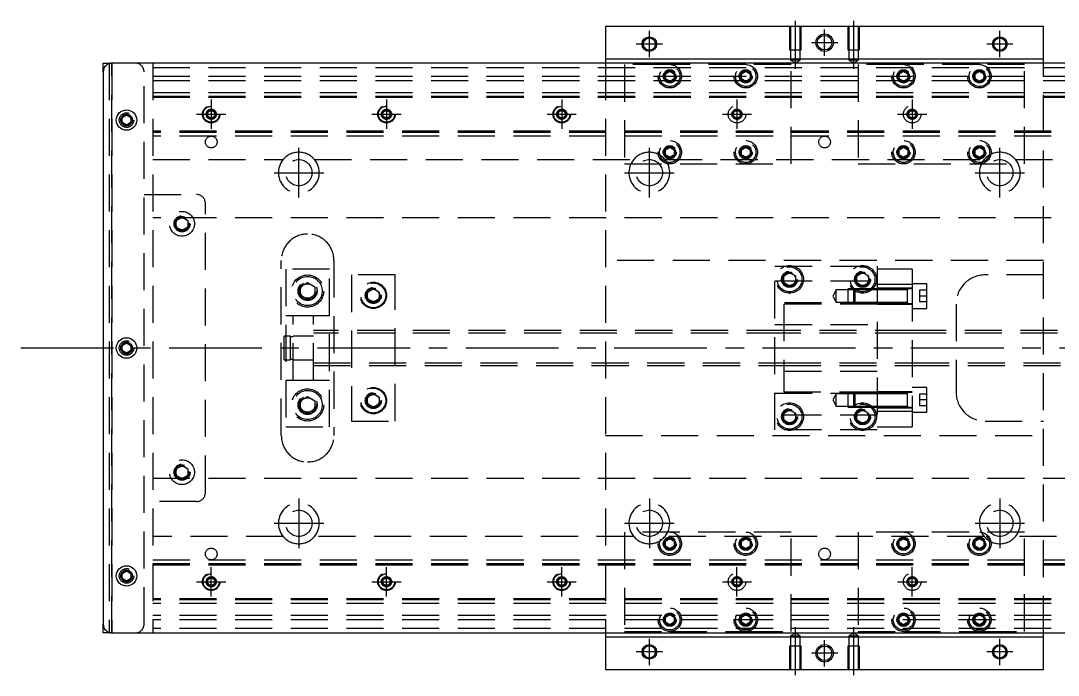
# Model space of a CAD drawing. Extents: x -28 to 673, y -268 to 112.
# Drawn here: x -28.2 to 327, y -112 to 112 of the extents above; entities that cross this region are included whole.
import ezdxf

# ---------------------------------------------------------------- set-up
doc = ezdxf.new("R2010")
doc.units = 0
doc.linetypes.add('CENTER', pattern=[50.8, 31.75, -6.35, 6.35, -6.35])
doc.linetypes.add('DASHED', pattern=[19.05, 12.7, -6.35])
doc.layers.get('0').update_dxf_attribs({"linetype": 'CONTINUOUS'})
doc.layers.add('CENTER', color=1, linetype='CENTER')

msp = doc.modelspace()

# ---------------------------------------------------------------- linework, layer by layer
at = {"color": 7, "linetype": 'CONTINUOUS'}
for p, q in [((172, 110), (172, 99)), ((322, 110), (172, 110)), ((322, 99), (322, 110)), ((0, 94.5), (0, 97.5)), ((0, 97.5), (3, 97.5)), ((491, 97.5), (3, 97.5)), ((172, 99), (322, 99)), ((172, 99), (172, 97.5)), ((322, 97.5), (322, 99)), ((0, 94.5), (0, -94.5)), ((6.5, 78.866026), (8, 79.73205)), ((6.5, 77.133974), (6.5, 78.866026)), ((8, 79.73205), (9.5, 78.866026)), ((9.5, 78.866026), (9.5, 77.133974)), ((8, 76.26795), (6.5, 77.133974)), ((9.5, 77.133974), (8, 76.26795)), ((6.5, 0.866026), (8, 1.73205)), ((6.5, -0.866026), (6.5, 0.866026)), ((8, 1.73205), (9.5, 0.866026)), ((9.5, 0.866026), (9.5, -0.866026)), ((8, -1.73205), (6.5, -0.866026)), ((9.5, -0.866026), (8, -1.73205)), ((6.5, -77.133974), (8, -76.26795)), ((6.5, -78.866026), (6.5, -77.133974)), ((8, -76.26795), (9.5, -77.133974)), ((9.5, -77.133974), (9.5, -78.866026)), ((8, -79.73205), (6.5, -78.866026)), ((9.5, -78.866026), (8, -79.73205)), ((0, -97.5), (0, -94.5)), ((3, -97.5), (0, -97.5)), ((3, -97.5), (491, -97.5)), ((172, -97.5), (172, -99)), ((172, -99), (172, -110)), ((322, -99), (172, -99)), ((322, -99), (322, -97.5)), ((322, -110), (322, -99)), ((172, -110), (322, -110))]:
    msp.add_line(p, q, dxfattribs=at)
at = {"color": 3, "linetype": 'DASHED'}
for p, q in [((235.000006, 110), (235.000006, 102)), ((235.35, 110), (235.35, 102)), ((238.65, 102), (238.65, 110)), ((238.999994, 102), (238.999994, 110)), ((255.000006, 110), (255.000006, 102)), ((255.35, 110), (255.35, 102)), ((258.65, 102), (258.65, 110)), ((258.999994, 102), (258.999994, 110)), ((235.000006, 102), (238.999994, 102)), ((235.35, 102), (235.35, 98.5)), ((238.65, 98.5), (238.65, 102)), ((255.000006, 102), (258.999994, 102)), ((255.35, 102), (255.35, 98.5)), ((258.65, 98.5), (258.65, 102)), ((2, 97.5), (2, -97.5)), ((3, 97.5), (3, -97.5)), ((3, -97.5), (3, 97.5)), ((3, -97.5), (3, 97.5)), ((3, 97.5), (3, -97.5)), ((17, 97.5), (17, -97.5)), ((17, 96), (477, 96)), ((172, 97.5), (172, -97.5)), ((194, 97), (178.5, 97)), ((178.5, 97), (178.5, 63)), ((220, 97), (194, 97)), ((235.5, 97), (220, 97)), ((238.65, 98.5), (235.35, 98.5)), ((235.35, 98.5), (237, 97.547372)), ((235.5, 63), (235.5, 97)), ((237, 97.547372), (238.65, 98.5)), ((258.65, 98.5), (255.35, 98.5)), ((255.35, 98.5), (257, 97.547372)), ((257, 97.547372), (258.65, 98.5)), ((258.5, 97), (258.5, 63)), ((274, 97), (258.5, 97)), ((300, 97), (274, 97)), ((315.5, 97), (300, 97)), ((315.5, 63), (315.5, 97)), ((322, -97.5), (322, 97.5)), ((14, -94.5), (14, 94.5)), ((17, 93), (477, 93)), ((192, 93), (192.030168, 93.346066)), ((192.5, 93.866026), (194, 94.73205)), ((192.5, 92.133974), (192.5, 93.866026)), ((194, 94.73205), (195.5, 93.866026)), ((195.5, 93.866026), (195.5, 92.133974)), ((218, 93), (218.023172, 93.30356)), ((218.5, 93.866026), (220, 94.73205)), ((218.5, 92.133974), (218.5, 93.866026)), ((220, 94.73205), (221.5, 93.866026)), ((221.5, 93.866026), (221.5, 92.133974)), ((272.5, 93.866026), (274, 94.73205)), ((272.5, 92.133974), (272.5, 93.866026)), ((274, 94.73205), (275.5, 93.866026)), ((275.5, 93.866026), (275.5, 92.133974)), ((275.973226, 93.326156), (276, 93)), ((298.5, 93.866026), (300, 94.73205)), ((298.5, 92.133974), (298.5, 93.866026)), ((300, 94.73205), (301.5, 93.866026)), ((301.5, 93.866026), (301.5, 92.133974)), ((301.973226, 93.326156), (302, 93)), ((17, 91.5), (477, 91.5)), ((194, 91.26795), (192.5, 92.133974)), ((195.5, 92.133974), (194, 91.26795)), ((220, 91.26795), (218.5, 92.133974)), ((221.5, 92.133974), (220, 91.26795)), ((274, 91.26795), (272.5, 92.133974)), ((275.5, 92.133974), (274, 91.26795)), ((300, 91.26795), (298.5, 92.133974)), ((301.5, 92.133974), (300, 91.26795)), ((17, 87.5), (477, 87.5)), ((17, 86.247728), (477, 86.247728)), ((17, 86.1147), (477, 86.1147)), ((17, 86.1), (477, 86.1)), ((17, 85.8), (477, 85.8)), ((6, 78), (6.030168, 78.346066)), ((35.75, 80.721688), (37, 81.443376)), ((35.75, 79.278312), (35.75, 80.721688)), ((37, 78.556624), (35.75, 79.278312)), ((37, 81.443376), (38.25, 80.721688)), ((38.25, 79.278312), (37, 78.556624)), ((38.25, 80.721688), (38.25, 79.278312)), ((38.477374, 80.25955), (38.5, 80)), ((95.5, 80), (95.516134, 80.21941)), ((95.75, 80.721688), (97, 81.443376)), ((95.75, 79.278312), (95.75, 80.721688)), ((97, 78.556624), (95.75, 79.278312)), ((97, 81.443376), (98.25, 80.721688)), ((98.25, 79.278312), (97, 78.556624)), ((98.25, 80.721688), (98.25, 79.278312)), ((155.5, 80), (155.516134, 80.21941)), ((155.75, 80.721688), (157, 81.443376)), ((155.75, 79.278312), (155.75, 80.721688)), ((157, 78.556624), (155.75, 79.278312)), ((157, 81.443376), (158.25, 80.721688)), ((158.25, 79.278312), (157, 78.556624)), ((158.25, 80.721688), (158.25, 79.278312)), ((477, 74.2), (17, 74.2)), ((477, 73.9), (17, 73.9)), ((477, 73.8853), (17, 73.8853)), ((477, 73.752272), (17, 73.752272)), ((477, 72.5), (17, 72.5)), ((192.5, 67.866026), (194, 68.73205)), ((192.5, 66.133974), (192.5, 67.866026)), ((194, 68.73205), (195.5, 67.866026)), ((195.5, 67.866026), (195.5, 66.133974)), ((218.5, 67.866026), (220, 68.73205)), ((218.5, 66.133974), (218.5, 67.866026)), ((220, 68.73205), (221.5, 67.866026)), ((221.5, 67.866026), (221.5, 66.133974)), ((272.5, 67.866026), (274, 68.73205)), ((272.5, 66.133974), (272.5, 67.866026)), ((274, 68.73205), (275.5, 67.866026)), ((275.5, 67.866026), (275.5, 66.133974)), ((298.5, 67.866026), (300, 68.73205)), ((298.5, 66.133974), (298.5, 67.866026)), ((300, 68.73205), (301.5, 67.866026)), ((301.5, 67.866026), (301.5, 66.133974)), ((17, 64.5), (61.638098, 64.5)), ((72.361902, 64.5), (181.638098, 64.5)), ((192.361902, 64.5), (301.638098, 64.5)), ((194, 65.26795), (192.5, 66.133974)), ((195.5, 66.133974), (194, 65.26795)), ((195.973226, 67.326156), (196, 67)), ((220, 65.26795), (218.5, 66.133974)), ((221.5, 66.133974), (220, 65.26795)), ((221.973226, 67.326156), (222, 67)), ((272, 67), (272.023172, 67.30356)), ((274, 65.26795), (272.5, 66.133974)), ((275.5, 66.133974), (274, 65.26795)), ((298, 67), (298.030168, 67.346066)), ((300, 65.26795), (298.5, 66.133974)), ((301.5, 66.133974), (300, 65.26795)), ((312.361902, 64.5), (421.638098, 64.5)), ((178.5, 63), (235.5, 63)), ((258.5, 63), (315.5, 63)), ((14, 52.5), (32, 52.5)), ((35, -49.5), (35, 49.5)), ((477, 44.5), (17, 44.5)), ((25, 43.6547), (27, 44.809402)), ((25, 41.3453), (25, 43.6547)), ((27, 44.809402), (29, 43.6547)), ((29, 43.6547), (29, 41.3453)), ((29.483582, 42.786038), (29.5, 42.5)), ((27, 40.190598), (25, 41.3453)), ((29, 41.3453), (27, 40.190598)), ((61, -30), (61, 30)), ((79, 30), (79, -30)), ((322, 30), (172, 30)), ((77.5, 27), (62.5, 27)), ((62.5, 27), (62.5, -27)), ((77.5, -27), (77.5, 27)), ((100, 25), (85, 25)), ((85, 25), (85, -25)), ((100, -25), (100, 25)), ((230, 28), (265, 28)), ((230, -28), (230, 28)), ((233, 24.6547), (235, 25.809402)), ((235, 25.809402), (237, 24.6547)), ((258, 24.6547), (260, 25.809402)), ((260, 25.809402), (262, 24.6547)), ((265, 28), (265, -28)), ((277, 27), (265, 27)), ((277, 27), (277, 21.748564)), ((322, 25), (302, 25)), ((67.5, 20.943376), (70, 22.386752)), ((70, 22.386752), (72.5, 20.943376)), ((230, 23), (265, 23)), ((232.5, 23.5), (232.518502, 23.803588)), ((233, 22.3453), (233, 24.6547)), ((235, 21.190598), (233, 22.3453)), ((237, 22.3453), (235, 21.190598)), ((237, 24.6547), (237, 22.3453)), ((258, 22.3453), (258, 24.6547)), ((260, 21.190598), (258, 22.3453)), ((262, 22.3453), (260, 21.190598)), ((262, 24.6547), (262, 22.3453)), ((262.483582, 23.786038), (262.5, 23.5)), ((277, 21.748564), (265, 21.748564)), ((282, 22.00352), (277, 22.00352)), ((277, 21.748564), (277, -21.748564)), ((282, 13.50352), (282, 22.00352)), ((67, 19.5), (67.020026, 19.846056)), ((67.5, 18.056624), (67.5, 20.943376)), ((70, 16.613248), (67.5, 18.056624)), ((72.5, 18.056624), (70, 16.613248)), ((72.5, 20.943376), (72.5, 18.056624)), ((90.5, 19.1547), (92.5, 20.309402)), ((90.5, 16.8453), (90.5, 19.1547)), ((92.5, 20.309402), (94.5, 19.1547)), ((94.5, 19.1547), (94.5, 16.8453)), ((94.983582, 18.286038), (95, 18)), ((251, 19.85352), (249.787564, 17.75352)), ((251, 15.65352), (251, 19.85352)), ((255, 19.85352), (251, 19.85352)), ((255, 20.253516), (255, 15.253526)), ((257.4, 20.253516), (255, 20.253516)), ((257, 19.85352), (255, 19.85352)), ((257.4, 20.25352), (257, 19.85352)), ((257, 15.65352), (257, 19.85352)), ((265, 19.85352), (257, 19.85352)), ((257.4, 20.25352), (257.4, 15.25352)), ((265, 20.25352), (257.4, 20.25352)), ((277, 20.50352), (265, 20.50352)), ((275.405, 20.25352), (265, 20.25352)), ((275.4, 19.85352), (265, 19.85352)), ((277, 20.25352), (275.395, 20.25352)), ((275.4, 15.253516), (275.4, 20.253526)), ((275.4, 19.85352), (275.4, 20.253526)), ((275.4, 15.253516), (275.4, 20.253526)), ((275.4, 19.996122), (275.4, 20.25352)), ((275.4, 20.25352), (275.4, 19.996072)), ((275.4, 15.51097), (275.4, 19.996122)), ((275.4, 15.65352), (275.4, 19.85352)), ((279.5, 19.75352), (279.5, 17.75352)), ((282, 19.75352), (279.5, 19.75352)), ((92.5, 15.690598), (90.5, 16.8453)), ((94.5, 16.8453), (92.5, 15.690598)), ((265, 15.5), (230, 15.5)), ((233, 15), (233, -15)), ((265, 15), (233, 15)), ((249.787564, 17.75352), (251, 15.65352)), ((251, 15.65352), (255, 15.65352)), ((255, 15.65352), (257, 15.65352)), ((255, 15.253526), (257.4, 15.253526)), ((257, 15.65352), (257.4, 15.25352)), ((257, 15.65352), (265, 15.65352)), ((257.4, 15.253526), (265, 15.253526)), ((257.4, 15.25352), (265, 15.25352)), ((265, 15.65352), (275.4, 15.65352)), ((265, 15.25352), (275.405, 15.25352)), ((265, 15.00352), (277, 15.00352)), ((275.395, 15.25352), (277, 15.25352)), ((275.4, 15.253516), (275.4, 15.65352)), ((275.4, 15.510988), (275.4, 15.25352)), ((275.4, 15.25352), (275.4, 15.51097)), ((282, 17.75352), (279.5, 17.75352)), ((279.5, 17.75352), (279.5, 15.75352)), ((282, 15.75352), (279.5, 15.75352)), ((292, 15), (292, -15)), ((65, 11), (62.5, 11)), ((65, -11), (65, 11)), ((72, 11), (65, 11)), ((72, 11), (65, 11)), ((72, -11), (72, 11)), ((77.5, 11), (72, 11)), ((277, 13.50352), (282, 13.50352)), ((230, 8), (265, 8)), ((62, -4), (62, 4)), ((64.1, 4), (62, 4)), ((64.1, -4), (64.1, 4)), ((65, 3.8), (64.1, 3.8)), ((72, 4), (65, 4)), ((72, 4), (65, 4)), ((233, 6), (72, 6)), ((233, 5.125), (72, 5.125)), ((277, 6), (233, 6)), ((277, 5.999994), (233, 5.999994)), ((277, 5.125), (233, 5.125)), ((277, 5.125), (233, 5.125)), ((422, 6), (277, 6)), ((422, 5.125), (277, 5.125)), ((9.973226, 0.326156), (10, 0)), ((62, -4), (64.1, -4)), ((64.1, -3.8), (65, -3.8)), ((65, -4), (72, -4)), ((65, -4), (72, -4)), ((72, -5.125), (233, -5.125)), ((72, -6), (233, -6)), ((233, -5.125), (277, -5.125)), ((233, -5.125), (277, -5.125)), ((233, -5.999994), (277, -5.999994)), ((233, -6), (277, -6)), ((277, -5.125), (422, -5.125)), ((277, -6), (422, -6)), ((265, -8), (230, -8)), ((62.5, -11), (65, -11)), ((65, -11), (72, -11)), ((65, -11), (72, -11)), ((72, -11), (77.5, -11)), ((282, -13.50352), (277, -13.50352)), ((282, -22.00352), (282, -13.50352)), ((67.5, -18.056624), (70, -16.613248)), ((70, -16.613248), (72.5, -18.056624)), ((90, -18), (90.012884, -17.746512)), ((90.5, -16.8453), (92.5, -15.690598)), ((90.5, -19.1547), (90.5, -16.8453)), ((92.5, -15.690598), (94.5, -16.8453)), ((94.5, -16.8453), (94.5, -19.1547)), ((230, -15.5), (265, -15.5)), ((233, -15), (265, -15)), ((251, -15.65352), (249.787564, -17.75352)), ((249.787564, -17.75352), (251, -19.85352)), ((251, -19.85352), (251, -15.65352)), ((255, -15.65352), (251, -15.65352)), ((255, -15.253526), (255, -20.253516)), ((257.4, -15.253526), (255, -15.253526)), ((257, -15.65352), (255, -15.65352)), ((257.4, -15.25352), (257, -15.65352)), ((257, -19.85352), (257, -15.65352)), ((265, -15.65352), (257, -15.65352)), ((257.4, -15.25352), (257.4, -20.25352)), ((265, -15.25352), (257.4, -15.25352)), ((277, -15.00352), (265, -15.00352)), ((275.405, -15.25352), (265, -15.25352)), ((275.4, -15.65352), (265, -15.65352)), ((277, -15.25352), (275.395, -15.25352)), ((275.4, -20.25267), (275.4, -15.253516)), ((275.4, -15.51092), (275.4, -15.25352)), ((275.4, -15.25352), (275.4, -15.51097)), ((275.4, -19.996072), (275.4, -15.51092)), ((279.5, -15.75352), (279.5, -17.75352)), ((282, -15.75352), (279.5, -15.75352)), ((279.5, -17.75352), (279.5, -19.75352)), ((282, -17.75352), (279.5, -17.75352)), ((67.5, -20.943376), (67.5, -18.056624)), ((70, -22.386752), (67.5, -20.943376)), ((72.5, -20.943376), (70, -22.386752)), ((72.5, -18.056624), (72.5, -20.943376)), ((72.977798, -19.135694), (73, -19.5)), ((92.5, -20.309402), (90.5, -19.1547)), ((94.5, -19.1547), (92.5, -20.309402)), ((233, -22.3453), (235, -21.190598)), ((235, -21.190598), (237, -22.3453)), ((251, -19.85352), (255, -19.85352)), ((255, -19.85352), (257, -19.85352)), ((255, -20.253516), (257.4, -20.253516)), ((257, -19.85352), (257.4, -20.25352)), ((257, -19.85352), (265, -19.85352)), ((257.4, -20.25352), (265, -20.25352)), ((258, -22.3453), (260, -21.190598)), ((260, -21.190598), (262, -22.3453)), ((265, -19.85352), (275.4, -19.85352)), ((265, -20.25352), (275.405, -20.25352)), ((265, -20.50352), (277, -20.50352)), ((275.395, -20.25352), (277, -20.25352)), ((275.4, -19.996054), (275.4, -20.25352)), ((275.4, -20.25352), (275.4, -19.996072)), ((275.4, -20.253526), (275.4, -20.25267)), ((282, -19.75352), (279.5, -19.75352)), ((265, -23), (230, -23)), ((232.5, -23.5), (232.518502, -23.196412)), ((233, -24.6547), (233, -22.3453)), ((235, -25.809402), (233, -24.6547)), ((237, -24.6547), (235, -25.809402)), ((237, -22.3453), (237, -24.6547)), ((258, -24.6547), (258, -22.3453)), ((260, -25.809402), (258, -24.6547)), ((262, -24.6547), (260, -25.809402)), ((262, -22.3453), (262, -24.6547)), ((262.483582, -23.213962), (262.5, -23.5)), ((277, -21.748564), (265, -21.748564)), ((277, -21.748564), (277, -27)), ((277, -22.00352), (282, -22.00352)), ((62.5, -27), (77.5, -27)), ((85, -25), (100, -25)), ((265, -28), (230, -28)), ((265, -27), (277, -27)), ((302, -25), (322, -25)), ((172, -30), (322, -30)), ((25, -41.3453), (27, -40.190598)), ((25, -43.6547), (25, -41.3453)), ((27, -40.190598), (29, -41.3453)), ((29, -41.3453), (29, -43.6547)), ((29.483582, -42.213962), (29.5, -42.5)), ((17, -44.5), (477, -44.5)), ((27, -44.809402), (25, -43.6547)), ((29, -43.6547), (27, -44.809402)), ((32, -52.5), (14, -52.5)), ((235.5, -63), (178.5, -63)), ((178.5, -63), (178.5, -97)), ((235.5, -97), (235.5, -63)), ((258.5, -63), (258.5, -97)), ((315.5, -63), (258.5, -63)), ((315.5, -97), (315.5, -63)), ((61.638098, -64.5), (17, -64.5)), ((181.638098, -64.5), (72.361902, -64.5)), ((301.638098, -64.5), (192.361902, -64.5)), ((192.5, -66.133974), (194, -65.26795)), ((192.5, -67.866026), (192.5, -66.133974)), ((194, -65.26795), (195.5, -66.133974)), ((195.5, -66.133974), (195.5, -67.866026)), ((195.973226, -66.673844), (196, -67)), ((218, -67), (218.023172, -66.69644)), ((218.5, -66.133974), (220, -65.26795)), ((218.5, -67.866026), (218.5, -66.133974)), ((220, -65.26795), (221.5, -66.133974)), ((221.5, -66.133974), (221.5, -67.866026)), ((272, -67), (272.023172, -66.69644)), ((272.5, -66.133974), (274, -65.26795)), ((272.5, -67.866026), (272.5, -66.133974)), ((274, -65.26795), (275.5, -66.133974)), ((275.5, -66.133974), (275.5, -67.866026)), ((298, -67), (298.030168, -66.653934)), ((298.5, -66.133974), (300, -65.26795)), ((298.5, -67.866026), (298.5, -66.133974)), ((300, -65.26795), (301.5, -66.133974)), ((301.5, -66.133974), (301.5, -67.866026)), ((421.638098, -64.5), (312.361902, -64.5)), ((194, -68.73205), (192.5, -67.866026)), ((195.5, -67.866026), (194, -68.73205)), ((220, -68.73205), (218.5, -67.866026)), ((221.5, -67.866026), (220, -68.73205)), ((274, -68.73205), (272.5, -67.866026)), ((275.5, -67.866026), (274, -68.73205)), ((300, -68.73205), (298.5, -67.866026)), ((301.5, -67.866026), (300, -68.73205)), ((17, -72.5), (477, -72.5)), ((17, -73.752272), (477, -73.752272)), ((17, -73.8853), (477, -73.8853)), ((17, -73.9), (477, -73.9)), ((17, -74.2), (477, -74.2)), ((6, -78), (6.030168, -77.653934)), ((35.5, -80), (35.516134, -79.78059)), ((35.75, -79.278312), (37, -78.556624)), ((35.75, -80.721688), (35.75, -79.278312)), ((37, -81.443376), (35.75, -80.721688)), ((37, -78.556624), (38.25, -79.278312)), ((38.25, -80.721688), (37, -81.443376)), ((38.25, -79.278312), (38.25, -80.721688)), ((95.75, -79.278312), (97, -78.556624)), ((95.75, -80.721688), (95.75, -79.278312)), ((97, -81.443376), (95.75, -80.721688)), ((97, -78.556624), (98.25, -79.278312)), ((98.25, -80.721688), (97, -81.443376)), ((98.25, -79.278312), (98.25, -80.721688)), ((98.477374, -79.74045), (98.5, -80)), ((155.75, -79.278312), (157, -78.556624)), ((155.75, -80.721688), (155.75, -79.278312)), ((157, -81.443376), (155.75, -80.721688)), ((157, -78.556624), (158.25, -79.278312)), ((158.25, -80.721688), (157, -81.443376)), ((158.25, -79.278312), (158.25, -80.721688)), ((158.477374, -79.74045), (158.5, -80)), ((477, -85.8), (17, -85.8)), ((477, -86.1), (17, -86.1)), ((477, -86.1147), (17, -86.1147)), ((477, -86.247728), (17, -86.247728)), ((477, -87.5), (17, -87.5)), ((477, -91.5), (17, -91.5)), ((192.5, -92.133974), (194, -91.26795)), ((192.5, -93.866026), (192.5, -92.133974)), ((194, -91.26795), (195.5, -92.133974)), ((195.5, -92.133974), (195.5, -93.866026)), ((218.5, -92.133974), (220, -91.26795)), ((218.5, -93.866026), (218.5, -92.133974)), ((220, -91.26795), (221.5, -92.133974)), ((221.5, -92.133974), (221.5, -93.866026)), ((272.5, -92.133974), (274, -91.26795)), ((272.5, -93.866026), (272.5, -92.133974)), ((274, -91.26795), (275.5, -92.133974)), ((275.5, -92.133974), (275.5, -93.866026)), ((298.5, -92.133974), (300, -91.26795)), ((298.5, -93.866026), (298.5, -92.133974)), ((300, -91.26795), (301.5, -92.133974)), ((301.5, -92.133974), (301.5, -93.866026)), ((477, -93), (17, -93)), ((194, -94.73205), (192.5, -93.866026)), ((195.5, -93.866026), (194, -94.73205)), ((195.973226, -92.673844), (196, -93)), ((218, -93), (218.023172, -92.69644)), ((220, -94.73205), (218.5, -93.866026)), ((221.5, -93.866026), (220, -94.73205)), ((272, -93), (272.023172, -92.69644)), ((274, -94.73205), (272.5, -93.866026)), ((275.5, -93.866026), (274, -94.73205)), ((298, -93), (298.030168, -92.653934)), ((300, -94.73205), (298.5, -93.866026)), ((301.5, -93.866026), (300, -94.73205)), ((477, -96), (17, -96)), ((178.5, -97), (194, -97)), ((194, -97), (220, -97)), ((220, -97), (235.5, -97)), ((237, -97.547372), (235.35, -98.5)), ((235.35, -98.5), (237, -98.5)), ((235.35, -98.5), (235.35, -102)), ((238.65, -98.5), (237, -97.547372)), ((237, -98.5), (238.65, -98.5)), ((238.65, -102), (238.65, -98.5)), ((257, -97.547372), (255.35, -98.5)), ((255.35, -98.5), (257, -98.5)), ((255.35, -98.5), (255.35, -102)), ((258.65, -98.5), (257, -97.547372)), ((257, -98.5), (258.65, -98.5)), ((258.5, -97), (274, -97)), ((258.65, -102), (258.65, -98.5)), ((274, -97), (300, -97)), ((300, -97), (315.5, -97)), ((238.999994, -102), (235.000006, -102)), ((235.000006, -102), (235.000006, -110)), ((235.35, -102), (235.35, -110)), ((238.65, -110), (238.65, -102)), ((238.999994, -110), (238.999994, -102)), ((258.999994, -102), (255.000006, -102)), ((255.000006, -102), (255.000006, -110)), ((255.35, -102), (255.35, -110)), ((258.65, -110), (258.65, -102)), ((258.999994, -110), (258.999994, -102))]:
    msp.add_line(p, q, dxfattribs=at)
at = {"color": 7, "linetype": 'CONTINUOUS'}
for centre, radius in [((247, 104.5), 3), ((247, 104.5), 2.5), ((187, 104), 2.1), ((307, 104), 2.1), ((8, 78), 3.5), ((8, 0), 3.5), ((8, -78), 3.5), ((187, -104), 2.1), ((247, -104.5), 3), ((247, -104.5), 2.5), ((307, -104), 2.1)]:
    msp.add_circle(centre, radius, dxfattribs=at)
at = {"color": 3, "linetype": 'CONTINUOUS'}
for centre in [(187, 104), (307, 104), (187, -104), (307, -104)]:
    msp.add_circle(centre, 2.5, dxfattribs=at)
at = {"color": 3, "linetype": 'DASHED'}
for centre, radius in [((194, 93), 4), ((194, 93), 3.5), ((220, 93), 4), ((220, 93), 3.5), ((274, 93), 4), ((274, 93), 3.5), ((300, 93), 4), ((300, 93), 3.5), ((194, 93), 2.25), ((194, 93), 2), ((220, 93), 2.25), ((220, 93), 2), ((274, 93), 2.25), ((274, 93), 2), ((300, 93), 2.25), ((300, 93), 2), ((37, 80), 3), ((37, 80), 2.75), ((37, 80), 1.75), ((97, 80), 3), ((97, 80), 2.75), ((97, 80), 1.75), ((157, 80), 3), ((157, 80), 2.75), ((157, 80), 1.75), ((217, 80), 3), ((217, 80), 1.75), ((277, 80), 3), ((277, 80), 1.75), ((8, 78), 2.5), ((8, 78), 2), ((37, 80), 1.5), ((37, 80), 1.25), ((97, 80), 1.5), ((97, 80), 1.25), ((157, 80), 1.5), ((157, 80), 1.25), ((217, 80), 1.5), ((217, 80), 1.25), ((277, 80), 1.5), ((277, 80), 1.25), ((37, 70.5), 2), ((247, 70.5), 2), ((194, 67), 4), ((194, 67), 3.5), ((194, 67), 2.25), ((194, 67), 2), ((194, 67), 1.65), ((220, 67), 4), ((220, 67), 3.5), ((220, 67), 2.25), ((220, 67), 2), ((220, 67), 1.65), ((274, 67), 4), ((274, 67), 3.5), ((274, 67), 2.25), ((274, 67), 2), ((274, 67), 1.65), ((300, 67), 4), ((300, 67), 3.5), ((300, 67), 2.25), ((300, 67), 2), ((300, 67), 1.65), ((67, 60), 4.5), ((187, 60), 4.5), ((307, 60), 4.5), ((27, 42.5), 4.25), ((27, 42.5), 2.75), ((27, 42.5), 2.5), ((27, 42.5), 2.1), ((70, 19.5), 5.5), ((235, 23.5), 4.75), ((235, 23.5), 4.25), ((235, 23.5), 2.75), ((235, 23.5), 2.5), ((235, 23.5), 2.1), ((260, 23.5), 4.75), ((260, 23.5), 4.25), ((260, 23.5), 2.75), ((260, 23.5), 2.5), ((260, 23.5), 2.1), ((70, 19.5), 5), ((70, 19.5), 3.25), ((70, 19.5), 3), ((70, 19.5), 2.5), ((92.5, 18), 4.5), ((92.5, 18), 4.25), ((92.5, 18), 2.75), ((92.5, 18), 2.5), ((92.5, 18), 2.1), ((8, 0), 2.5), ((8, 0), 2), ((70, -19.5), 5.5), ((92.5, -18), 4.5), ((92.5, -18), 4.25), ((70, -19.5), 5), ((70, -19.5), 3.25), ((70, -19.5), 3), ((70, -19.5), 2.5), ((92.5, -18), 2.75), ((92.5, -18), 2.5), ((92.5, -18), 2.1), ((235, -23.5), 4.75), ((235, -23.5), 4.25), ((235, -23.5), 2.75), ((235, -23.5), 2.5), ((260, -23.5), 4.75), ((260, -23.5), 4.25), ((260, -23.5), 2.75), ((260, -23.5), 2.5), ((235, -23.5), 2.1), ((260, -23.5), 2.1), ((27, -42.5), 4.25), ((27, -42.5), 2.75), ((27, -42.5), 2.5), ((27, -42.5), 2.1), ((67, -60), 4.5), ((187, -60), 4.5), ((307, -60), 4.5), ((194, -67), 4), ((194, -67), 3.5), ((220, -67), 4), ((220, -67), 3.5), ((274, -67), 4), ((274, -67), 3.5), ((300, -67), 4), ((300, -67), 3.5), ((194, -67), 2.25), ((194, -67), 2), ((194, -67), 1.65), ((220, -67), 2.25), ((220, -67), 2), ((220, -67), 1.65), ((274, -67), 2.25), ((274, -67), 2), ((274, -67), 1.65), ((300, -67), 2.25), ((300, -67), 2), ((300, -67), 1.65), ((37, -70.5), 2), ((247, -70.5), 2), ((8, -78), 2.5), ((8, -78), 2), ((37, -80), 3), ((37, -80), 2.75), ((97, -80), 3), ((97, -80), 2.75), ((157, -80), 3), ((157, -80), 2.75), ((217, -80), 3), ((277, -80), 3), ((37, -80), 1.75), ((37, -80), 1.5), ((37, -80), 1.25), ((97, -80), 1.75), ((97, -80), 1.5), ((97, -80), 1.25), ((157, -80), 1.75), ((157, -80), 1.5), ((157, -80), 1.25), ((217, -80), 1.75), ((217, -80), 1.5), ((217, -80), 1.25), ((277, -80), 1.75), ((277, -80), 1.5), ((277, -80), 1.25), ((194, -93), 4), ((194, -93), 3.5), ((194, -93), 2.25), ((194, -93), 2), ((220, -93), 4), ((220, -93), 3.5), ((220, -93), 2.25), ((220, -93), 2), ((274, -93), 4), ((274, -93), 3.5), ((274, -93), 2.25), ((274, -93), 2), ((300, -93), 4), ((300, -93), 3.5), ((300, -93), 2.25), ((300, -93), 2)]:
    msp.add_circle(centre, radius, dxfattribs=at)
at = {"color": 7, "linetype": 'CONTINUOUS'}
for centre, radius, start, end in [((3, 94.5), 3, 90, 180), ((8, 78), 1.65, 155.380023, 180), ((8, 78), 1.65, 144.619977, 155.380023), ((8, 78), 1.65, 95.380023, 144.619977), ((8, 78), 1.65, 84.619977, 95.380023), ((8, 78), 1.65, 35.380023, 84.619977), ((8, 78), 1.65, 24.619977, 35.380023), ((8, 78), 1.65, 335.380023, 24.619977), ((8, 78), 1.65, 180, 204.619977), ((8, 78), 1.65, 204.619977, 215.380023), ((8, 78), 1.65, 215.380023, 264.619977), ((8, 78), 1.65, 264.619977, 275.380023), ((8, 78), 1.65, 275.380023, 324.619977), ((8, 78), 1.65, 324.619977, 335.380023), ((8, 0), 1.65, 155.380023, 180), ((8, 0), 1.65, 144.619977, 155.380023), ((8, 0), 1.65, 95.380023, 144.619977), ((8, 0), 1.65, 84.619977, 95.380023), ((8, 0), 1.65, 35.380023, 84.619977), ((8, 0), 1.65, 24.619977, 35.380023), ((8, 0), 1.65, 335.380023, 24.619977), ((8, 0), 1.65, 180, 204.619977), ((8, 0), 1.65, 204.619977, 215.380023), ((8, 0), 1.65, 215.380023, 264.619977), ((8, 0), 1.65, 264.619977, 275.380023), ((8, 0), 1.65, 275.380023, 324.619977), ((8, 0), 1.65, 324.619977, 335.380023), ((8, -78), 1.65, 155.380023, 180), ((8, -78), 1.65, 180, 204.619977), ((8, -78), 1.65, 144.619977, 155.380023), ((8, -78), 1.65, 95.380023, 144.619977), ((8, -78), 1.65, 84.619977, 95.380023), ((8, -78), 1.65, 35.380023, 84.619977), ((8, -78), 1.65, 24.619977, 35.380023), ((8, -78), 1.65, 335.380023, 24.619977), ((8, -78), 1.65, 204.619977, 215.380023), ((8, -78), 1.65, 215.380023, 264.619977), ((8, -78), 1.65, 264.619977, 275.380023), ((8, -78), 1.65, 275.380023, 324.619977), ((8, -78), 1.65, 324.619977, 335.380023), ((3, -94.5), 3, 180, 270)]:
    msp.add_arc(centre, radius, start, end, dxfattribs=at)
at = {"color": 3, "linetype": 'DASHED'}
for centre, radius, start, end in [((11, 94.5), 3, 0, 90), ((194, 93), 1.65, 155.380023, 180), ((194, 93), 1.65, 180, 204.619977), ((194, 93), 1.65, 144.619977, 155.380023), ((194, 93), 1.65, 95.380023, 144.619977), ((194, 93), 1.65, 84.619977, 95.380023), ((194, 93), 1.65, 35.380023, 84.619977), ((194, 93), 1.65, 24.619977, 35.380023), ((194, 93), 1.65, 335.380023, 24.619977), ((220, 93), 1.65, 155.380023, 180), ((220, 93), 1.65, 180, 204.619977), ((220, 93), 1.65, 144.619977, 155.380023), ((220, 93), 1.65, 95.380023, 144.619977), ((220, 93), 1.65, 84.619977, 95.380023), ((220, 93), 1.65, 35.380023, 84.619977), ((220, 93), 1.65, 24.619977, 35.380023), ((220, 93), 1.65, 335.380023, 24.619977), ((274, 93), 1.65, 155.380023, 180), ((274, 93), 1.65, 180, 204.619977), ((274, 93), 1.65, 144.619977, 155.380023), ((274, 93), 1.65, 95.380023, 144.619977), ((274, 93), 1.65, 84.619977, 95.380023), ((274, 93), 1.65, 35.380023, 84.619977), ((274, 93), 1.65, 24.619977, 35.380023), ((274, 93), 1.65, 335.380023, 24.619977), ((300, 93), 1.65, 155.380023, 180), ((300, 93), 1.65, 180, 204.619977), ((300, 93), 1.65, 144.619977, 155.380023), ((300, 93), 1.65, 95.380023, 144.619977), ((300, 93), 1.65, 84.619977, 95.380023), ((300, 93), 1.65, 35.380023, 84.619977), ((300, 93), 1.65, 24.619977, 35.380023), ((300, 93), 1.65, 335.380023, 24.619977), ((194, 93), 1.65, 204.619977, 215.380023), ((194, 93), 1.65, 215.380023, 264.619977), ((194, 93), 1.65, 264.619977, 275.380023), ((194, 93), 1.65, 275.380023, 324.619977), ((194, 93), 1.65, 324.619977, 335.380023), ((220, 93), 1.65, 204.619977, 215.380023), ((220, 93), 1.65, 215.380023, 264.619977), ((220, 93), 1.65, 264.619977, 275.380023), ((220, 93), 1.65, 275.380023, 324.619977), ((220, 93), 1.65, 324.619977, 335.380023), ((274, 93), 1.65, 204.619977, 215.380023), ((274, 93), 1.65, 215.380023, 264.619977), ((274, 93), 1.65, 264.619977, 275.380023), ((274, 93), 1.65, 275.380023, 324.619977), ((274, 93), 1.65, 324.619977, 335.380023), ((300, 93), 1.65, 204.619977, 215.380023), ((300, 93), 1.65, 215.380023, 264.619977), ((300, 93), 1.65, 264.619977, 275.380023), ((300, 93), 1.65, 275.380023, 324.619977), ((300, 93), 1.65, 324.619977, 335.380023), ((67, 60), 7, 139.994799, 40.005201), ((67, 60), 7, 40.005201, 139.994799), ((187, 60), 7, 139.994799, 40.005201), ((187, 60), 7, 40.005201, 139.994799), ((307, 60), 7, 139.994799, 40.005201), ((307, 60), 7, 40.005201, 139.994799), ((32, 49.5), 3, 0, 90), ((70, 30), 9, 90, 180), ((70, 30), 9, 0, 90), ((302, 15), 10, 90, 180), ((302, -15), 10, 180, 270), ((70, -30), 9, 180, 270), ((70, -30), 9, 270, 0), ((32, -49.5), 3, 270, 0), ((67, -60), 7, 319.994799, 220.005201), ((187, -60), 7, 319.994799, 220.005201), ((307, -60), 7, 319.994799, 220.005201), ((67, -60), 7, 220.005201, 319.994799), ((187, -60), 7, 220.005201, 319.994799), ((307, -60), 7, 220.005201, 319.994799), ((194, -93), 1.65, 155.380023, 180), ((194, -93), 1.65, 144.619977, 155.380023), ((194, -93), 1.65, 95.380023, 144.619977), ((194, -93), 1.65, 84.619977, 95.380023), ((194, -93), 1.65, 35.380023, 84.619977), ((194, -93), 1.65, 24.619977, 35.380023), ((194, -93), 1.65, 335.380023, 24.619977), ((220, -93), 1.65, 155.380023, 180), ((220, -93), 1.65, 144.619977, 155.380023), ((220, -93), 1.65, 95.380023, 144.619977), ((220, -93), 1.65, 84.619977, 95.380023), ((220, -93), 1.65, 35.380023, 84.619977), ((220, -93), 1.65, 24.619977, 35.380023), ((220, -93), 1.65, 335.380023, 24.619977), ((274, -93), 1.65, 155.380023, 180), ((274, -93), 1.65, 144.619977, 155.380023), ((274, -93), 1.65, 95.380023, 144.619977), ((274, -93), 1.65, 84.619977, 95.380023), ((274, -93), 1.65, 35.380023, 84.619977), ((274, -93), 1.65, 24.619977, 35.380023), ((274, -93), 1.65, 335.380023, 24.619977), ((300, -93), 1.65, 155.380023, 180), ((300, -93), 1.65, 144.619977, 155.380023), ((300, -93), 1.65, 95.380023, 144.619977), ((300, -93), 1.65, 84.619977, 95.380023), ((300, -93), 1.65, 35.380023, 84.619977), ((300, -93), 1.65, 24.619977, 35.380023), ((300, -93), 1.65, 335.380023, 24.619977), ((11, -94.5), 3, 270, 0), ((194, -93), 1.65, 180, 204.619977), ((194, -93), 1.65, 204.619977, 215.380023), ((194, -93), 1.65, 215.380023, 264.619977), ((194, -93), 1.65, 264.619977, 275.380023), ((194, -93), 1.65, 275.380023, 324.619977), ((194, -93), 1.65, 324.619977, 335.380023), ((220, -93), 1.65, 180, 204.619977), ((220, -93), 1.65, 204.619977, 215.380023), ((220, -93), 1.65, 215.380023, 264.619977), ((220, -93), 1.65, 264.619977, 275.380023), ((220, -93), 1.65, 275.380023, 324.619977), ((220, -93), 1.65, 324.619977, 335.380023), ((274, -93), 1.65, 180, 204.619977), ((274, -93), 1.65, 204.619977, 215.380023), ((274, -93), 1.65, 215.380023, 264.619977), ((274, -93), 1.65, 264.619977, 275.380023), ((274, -93), 1.65, 275.380023, 324.619977), ((274, -93), 1.65, 324.619977, 335.380023), ((300, -93), 1.65, 180, 204.619977), ((300, -93), 1.65, 204.619977, 215.380023), ((300, -93), 1.65, 215.380023, 264.619977), ((300, -93), 1.65, 264.619977, 275.380023), ((300, -93), 1.65, 275.380023, 324.619977), ((300, -93), 1.65, 324.619977, 335.380023)]:
    msp.add_arc(centre, radius, start, end, dxfattribs=at)
at = {"layer": 'CENTER', "color": 1, "linetype": 'CENTER'}
for p, q in [((237, 95.547372), (237, 112)), ((257, 95.547372), (257, 112)), ((187, 99.5), (187, 108.5)), ((247, 100), (247, 109)), ((307, 99.5), (307, 108.5)), ((191.5, 104), (182.5, 104)), ((251.5, 104.5), (242.5, 104.5)), ((311.5, 104), (302.5, 104)), ((37, 85), (37, 75)), ((97, 85), (97, 75)), ((157, 85), (157, 75)), ((217, 85), (217, 75)), ((277, 85), (277, 75)), ((32, 80), (42, 80)), ((92, 80), (102, 80)), ((152, 80), (162, 80)), ((212, 80), (222, 80)), ((272, 80), (282, 80)), ((67, 51.5), (67, 68.5)), ((187, 51.5), (187, 68.5)), ((307, 51.5), (307, 68.5)), ((58.5, 60), (75.5, 60)), ((178.5, 60), (195.5, 60)), ((298.5, 60), (315.5, 60)), ((-28.21745, 0), (527.622347, 0)), ((67, -51.5), (67, -68.5)), ((187, -51.5), (187, -68.5)), ((307, -51.5), (307, -68.5)), ((58.5, -60), (75.5, -60)), ((178.5, -60), (195.5, -60)), ((298.5, -60), (315.5, -60)), ((37, -85), (37, -75)), ((97, -85), (97, -75)), ((157, -85), (157, -75)), ((217, -85), (217, -75)), ((277, -85), (277, -75)), ((32, -80), (42, -80)), ((92, -80), (102, -80)), ((152, -80), (162, -80)), ((212, -80), (222, -80)), ((272, -80), (282, -80)), ((237, -112), (237, -95.547372)), ((257, -112), (257, -95.547372)), ((187, -108.5), (187, -99.5)), ((247, -109), (247, -100)), ((307, -108.5), (307, -99.5)), ((191.5, -104), (182.5, -104)), ((251.5, -104.5), (242.5, -104.5)), ((311.5, -104), (302.5, -104))]:
    msp.add_line(p, q, dxfattribs=at)

doc.saveas('drawing.dxf')
